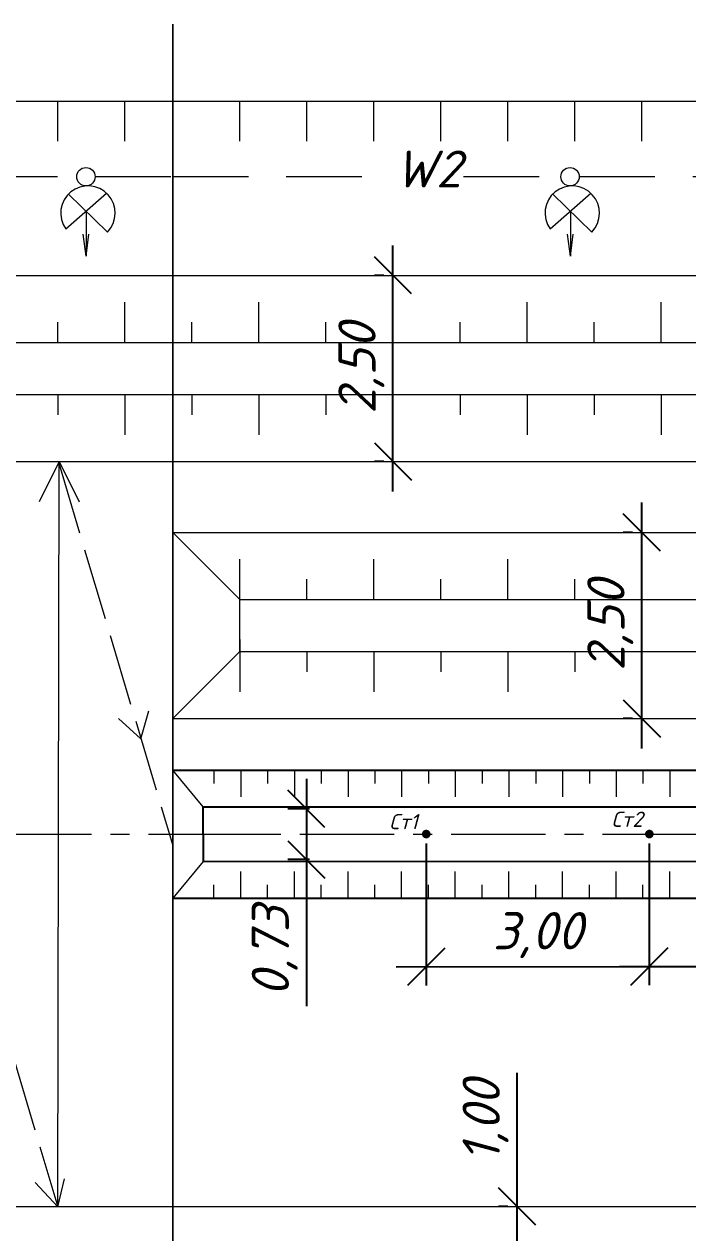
# Model space of a CAD drawing. Header units: millimetres. Extents: x 27137 to 30937, y -4667 to -569.
# Drawn here: x 29931.7 to 29976.2, y -3975.4 to -3894.3 of the extents above; entities that cross this region are included whole.
import ezdxf

# ---------------------------------------------------------------- set-up
doc = ezdxf.new("R2010")
doc.units = ezdxf.units.MM
doc.header["$LTSCALE"] = 0.4
for name, pattern in [('ACAD_ISO02W100', [15, 12, -3]), ('осевая', [50.8, 31.75, -6.35, 6.35, -6.35]), ('штриховаяX2', [38.1, 25.4, -12.7])]:
    doc.linetypes.add(name, pattern=pattern)
doc.styles.add('Isocpeur', font='isocpeui.ttf', dxfattribs={"height": 2.5})
doc.styles.get("Standard").update_dxf_attribs({"font": 'isocpeui.ttf', "height": 2.5})
doc.dimstyles.new('06', dxfattribs={"dimtxt": 2.5, "dimasz": 2.5, "dimexe": 1.25, "dimexo": 0.625, "dimtad": 1, "dimdec": 0, "dimlfac": 200, "dimtxsty": 'Standard', "dimblk": 'OBLIQUE', "dimcen": 2.5, "dimdle": 2, "dimadec": 0, "dimazin": 0, "dimtfac": 1, "dimtdec": 0, "dimtmove": 0, "dimatfit": 3, "dimldrblk": 'OBLIQUE', "dimfxl": 1, "dimarcsym": 0})

# ---------------------------------------------------------------- blocks, each defined once
blk = doc.blocks.new('_Oblique')
at = {"color": 0, "linetype": 'ByBlock', "lineweight": -2}
blk.add_line((-0.5, -0.5), (0.5, 0.5), dxfattribs=at)
blk = doc.blocks.new('*D278')
at = {"color": 0, "lineweight": -2, "transparency": 16777216}
for p, q in [((29956.428, -3925.683), (29956.428, -3909.183)), ((29955.803, -3911.183), (29955.178, -3911.183)), ((29955.803, -3923.683), (29955.178, -3923.683))]:
    blk.add_line(p, q, dxfattribs=at)
at = {"layer": 'Defpoints', "color": 0, "transparency": 16777216}
for p in [(29956.428, -3911.183), (29956.428, -3911.183), (29956.428, -3923.683)]:
    blk.add_point(p, dxfattribs=at)
at = {"color": 0, "lineweight": -2, "transparency": 16777216, "xscale": 2.5, "yscale": 2.5, "zscale": 2.5}
for p, rotation in [((29956.428, -3911.183), 90), ((29956.428, -3923.683), 270)]:
    blk.add_blockref('_Oblique', p, dxfattribs=dict(at, rotation=rotation))
at = {"color": 0, "lineweight": 15, "transparency": 16777216, "insert": (29954.303, -3917.433), "char_height": 2.5, "attachment_point": 5, "rotation": 90, "style": 'Isocpeur'}
blk.add_mtext('2,50', dxfattribs=at)
blk = doc.blocks.new('*D285')
at = {"color": 0, "lineweight": -2, "transparency": 16777216}
for p, q in [((29973.141, -3942.933), (29973.141, -3926.433)), ((29972.516, -3928.433), (29971.891, -3928.433)), ((29972.516, -3940.933), (29971.891, -3940.933))]:
    blk.add_line(p, q, dxfattribs=at)
at = {"layer": 'Defpoints', "color": 0, "transparency": 16777216}
for p in [(29973.141, -3928.433), (29973.141, -3928.433), (29973.141, -3940.933)]:
    blk.add_point(p, dxfattribs=at)
at = {"color": 0, "lineweight": -2, "transparency": 16777216, "xscale": 2.5, "yscale": 2.5, "zscale": 2.5}
for p, rotation in [((29973.141, -3928.433), 90), ((29973.141, -3940.933), 270)]:
    blk.add_blockref('_Oblique', p, dxfattribs=dict(at, rotation=rotation))
at = {"color": 0, "lineweight": 15, "transparency": 16777216, "insert": (29971.016, -3934.683), "char_height": 2.5, "attachment_point": 5, "rotation": 90, "style": 'Isocpeur'}
blk.add_mtext('2,50', dxfattribs=at)
blk = doc.blocks.new('*D347')
at = {"color": 0, "lineweight": -2, "transparency": 16777216}
for p, q in [((29958.645, -3949.319), (29958.652, -3958.839)), ((29973.631, -3949.308), (29973.638, -3958.828)), ((29956.651, -3957.591), (29975.637, -3957.577))]:
    blk.add_line(p, q, dxfattribs=at)
at = {"layer": 'Defpoints', "color": 0, "transparency": 16777216}
for p in [(29958.644, -3948.694), (29973.63, -3948.683), (29973.637, -3957.578)]:
    blk.add_point(p, dxfattribs=at)
at = {"color": 0, "lineweight": -2, "transparency": 16777216, "xscale": 2.5, "yscale": 2.5, "zscale": 2.5}
for p, rotation in [((29958.651, -3957.589), 180.0424897581809), ((29973.637, -3957.578), 0.04248975818089688)]:
    blk.add_blockref('_Oblique', p, dxfattribs=dict(at, rotation=rotation))
at = {"color": 0, "lineweight": 15, "transparency": 16777216, "insert": (29966.141, -3953.375), "char_height": 2.5, "attachment_point": 5, "rotation": 0.04249, "style": 'Isocpeur'}
blk.add_mtext('\\P3,00', dxfattribs=at)
blk = doc.blocks.new('*D342')
at = {"color": 0, "lineweight": -2, "transparency": 16777216}
for p, q in [((29973.631, -3949.308), (29973.638, -3958.828)), ((29988.617, -3949.297), (29988.624, -3958.817)), ((29971.637, -3957.58), (29990.623, -3957.566))]:
    blk.add_line(p, q, dxfattribs=at)
at = {"layer": 'Defpoints', "color": 0, "transparency": 16777216}
for p in [(29973.63, -3948.683), (29988.616, -3948.672), (29988.623, -3957.567)]:
    blk.add_point(p, dxfattribs=at)
at = {"color": 0, "lineweight": -2, "transparency": 16777216, "xscale": 2.5, "yscale": 2.5, "zscale": 2.5}
for p, rotation in [((29973.637, -3957.578), 180.0424897581809), ((29988.623, -3957.567), 0.04248975818089688)]:
    blk.add_blockref('_Oblique', p, dxfattribs=dict(at, rotation=rotation))
at = {"color": 0, "lineweight": 15, "transparency": 16777216, "insert": (29981.127, -3953.364), "char_height": 2.5, "attachment_point": 5, "rotation": 0.04249, "style": 'Isocpeur'}
blk.add_mtext('\\P3,00', dxfattribs=at)
blk = doc.blocks.new('*D345')
at = {"color": 0, "lineweight": -2, "transparency": 16777216}
for p, q in [((29964.768, -3973.683), (29964.768, -3964.698)), ((29964.143, -3973.683), (29963.518, -3973.683)), ((29964.768, -3980.683), (29964.768, -3973.683)), ((29964.143, -3978.683), (29963.518, -3978.683))]:
    blk.add_line(p, q, dxfattribs=at)
at = {"layer": 'Defpoints', "color": 0, "transparency": 16777216}
for p in [(29964.768, -3973.683), (29964.768, -3973.683), (29964.768, -3978.683)]:
    blk.add_point(p, dxfattribs=at)
at = {"color": 0, "lineweight": -2, "transparency": 16777216, "xscale": 2.5, "yscale": 2.5, "zscale": 2.5}
for p, rotation in [((29964.768, -3973.683), 90), ((29964.768, -3978.683), 270)]:
    blk.add_blockref('_Oblique', p, dxfattribs=dict(at, rotation=rotation))
at = {"color": 0, "lineweight": 15, "transparency": 16777216, "insert": (29962.643, -3967.94), "char_height": 2.5, "attachment_point": 5, "rotation": 90, "style": 'Isocpeur'}
blk.add_mtext('1,00', dxfattribs=at)
blk = doc.blocks.new('*D346')
at = {"color": 0, "lineweight": -2, "transparency": 16777216}
for p, q in [((29950.611, -3944.983), (29950.611, -3950.383)), ((29950.82, -3946.983), (29949.361, -3946.983)), ((29950.82, -3950.383), (29949.361, -3950.383)), ((29950.611, -3950.383), (29950.611, -3960.235))]:
    blk.add_line(p, q, dxfattribs=at)
at = {"layer": 'Defpoints', "color": 0, "transparency": 16777216}
for p in [(29951.445, -3946.983), (29950.611, -3950.383), (29951.445, -3950.383)]:
    blk.add_point(p, dxfattribs=at)
at = {"color": 0, "lineweight": -2, "transparency": 16777216, "xscale": 2.5, "yscale": 2.5, "zscale": 2.5}
for p, rotation in [((29950.611, -3946.983), 90), ((29950.611, -3950.383), 270)]:
    blk.add_blockref('_Oblique', p, dxfattribs=dict(at, rotation=rotation))
at = {"color": 0, "lineweight": 15, "transparency": 16777216, "insert": (29948.486, -3956.559), "char_height": 2.5, "attachment_point": 5, "rotation": 90, "style": 'Isocpeur'}
blk.add_mtext('0,73', dxfattribs=at)

msp = doc.modelspace()

# ---------------------------------------------------------------- hatches: boundary and pattern name
at = {"lineweight": 15}
h = msp.add_hatch(color=256, dxfattribs=at)
h.dxf.hatch_style = 1
h.paths.add_polyline_path([(29958.9524, -3948.6827), (29958.6607, -3948.6827), (29958.3691, -3948.6827, 1)])
h.paths.add_polyline_path([(29958.6607, -3948.391, 0.4142136), (29958.3691, -3948.6827), (29958.6607, -3948.6827)])
h = msp.add_hatch(color=256, dxfattribs=at)
h.dxf.hatch_style = 1
h.paths.add_polyline_path([(29958.6607, -3948.391), (29958.6607, -3948.6827), (29958.9524, -3948.6827, 0.4142136)])
h = msp.add_hatch(color=256, dxfattribs=at)
h.dxf.hatch_style = 1
h.paths.add_polyline_path([(29973.9323, -3948.6827), (29973.6406, -3948.6827), (29973.349, -3948.6827, 1)])
h.paths.add_polyline_path([(29973.6406, -3948.391, 0.4142136), (29973.349, -3948.6827), (29973.6406, -3948.6827)])
h = msp.add_hatch(color=256, dxfattribs=at)
h.dxf.hatch_style = 1
h.paths.add_polyline_path([(29973.6406, -3948.391), (29973.6406, -3948.6827), (29973.9323, -3948.6827, 0.4142136)])

# ---------------------------------------------------------------- linework, layer by layer
for p, q in [((29941.6409, -3897.0236), (29941.6409, -3894.3236)), ((29941.6409, -3897.0236), (29941.6409, -3894.3236)), ((29807.928, -3899.4868), (30342.7796, -3899.4868)), ((29933.928, -3902.1868), (29933.928, -3899.4868)), ((29933.928, -3902.1868), (29933.928, -3899.4868)), ((29938.428, -3902.1868), (29938.428, -3899.4868)), ((29941.6409, -3984.292), (29941.6409, -3898.8379)), ((29941.6409, -3984.292), (29941.6409, -3898.8379)), ((29941.6409, -3984.292), (29941.6409, -3898.8379)), ((29941.6409, -3984.292), (29941.6409, -3898.8379)), ((29946.1409, -3902.1868), (29946.1409, -3899.4868)), ((29950.6409, -3902.1868), (29950.6409, -3899.4868)), ((29955.1409, -3902.1868), (29955.1409, -3899.4868)), ((29959.6409, -3902.1868), (29959.6409, -3899.4868)), ((29964.1409, -3902.1868), (29964.1409, -3899.4868)), ((29968.6409, -3902.1868), (29968.6409, -3899.4868)), ((29973.1409, -3902.1868), (29973.1409, -3899.4868)), ((29938.428, -3915.6827), (29938.428, -3912.9827)), ((29938.428, -3915.6827), (29938.428, -3912.9827)), ((29947.428, -3915.6827), (29947.428, -3912.9827)), ((29947.428, -3915.6827), (29947.428, -3912.9827)), ((29947.428, -3915.6827), (29947.428, -3912.9827)), ((29956.428, -3915.6827), (29956.428, -3912.9827)), ((29956.428, -3915.6827), (29956.428, -3912.9827)), ((29965.428, -3915.6827), (29965.428, -3912.9827)), ((29965.428, -3915.6827), (29965.428, -3912.9827)), ((29965.428, -3915.6827), (29965.428, -3912.9827)), ((29974.428, -3915.6827), (29974.428, -3912.9827)), ((29974.428, -3915.6827), (29974.428, -3912.9827)), ((29933.928, -3915.6827), (29933.928, -3914.3327)), ((29942.928, -3915.6827), (29942.928, -3914.3327)), ((29951.928, -3915.6827), (29951.928, -3914.3327)), ((29960.928, -3915.6827), (29960.928, -3914.3327)), ((29969.928, -3915.6827), (29969.928, -3914.3327)), ((29933.928, -3919.1827), (29933.928, -3920.5327)), ((29938.428, -3919.1827), (29938.428, -3921.8827)), ((29938.428, -3919.1827), (29938.428, -3921.8827)), ((29938.428, -3919.1827), (29938.428, -3921.8827)), ((29938.428, -3919.1827), (29938.428, -3921.8827)), ((29942.928, -3919.1827), (29942.928, -3920.5327)), ((29947.428, -3919.1827), (29947.428, -3921.8827)), ((29947.428, -3919.1827), (29947.428, -3921.8827)), ((29947.428, -3919.1827), (29947.428, -3921.8827)), ((29951.928, -3919.1827), (29951.928, -3920.5327)), ((29956.428, -3919.1827), (29956.428, -3921.8827)), ((29956.428, -3919.1827), (29956.428, -3921.8827)), ((29956.428, -3919.1827), (29956.428, -3921.8827)), ((29956.428, -3919.1827), (29956.428, -3921.8827)), ((29960.928, -3919.1827), (29960.928, -3920.5327)), ((29965.428, -3919.1827), (29965.428, -3921.8827)), ((29965.428, -3919.1827), (29965.428, -3921.8827)), ((29965.428, -3919.1827), (29965.428, -3921.8827)), ((29969.928, -3919.1827), (29969.928, -3920.5327)), ((29974.428, -3919.1827), (29974.428, -3921.8827)), ((29974.428, -3919.1827), (29974.428, -3921.8827)), ((29974.428, -3919.1827), (29974.428, -3921.8827)), ((29974.428, -3919.1827), (29974.428, -3921.8827)), ((29934.0127, -3923.6827), (29932.6627, -3926.3827)), ((29934.0127, -3923.6827), (29935.3627, -3926.3827)), ((29941.6409, -3928.4327), (29946.1409, -3932.9327)), ((29946.1409, -3932.9327), (29946.1409, -3930.2327)), ((29946.1409, -3932.9327), (29946.1409, -3930.2327)), ((29946.1409, -3932.9327), (29946.1409, -3930.2327)), ((29946.1409, -3932.9327), (29946.1409, -3930.2327)), ((29955.1409, -3932.9327), (29955.1409, -3930.2327)), ((29955.1409, -3932.9327), (29955.1409, -3930.2327)), ((29964.1409, -3932.9327), (29964.1409, -3930.2327)), ((29964.1409, -3932.9327), (29964.1409, -3930.2327)), ((29964.1409, -3932.9327), (29964.1409, -3930.2327)), ((29973.1409, -3932.9327), (29973.1409, -3930.2327)), ((29973.1409, -3932.9327), (29973.1409, -3930.2327)), ((29973.1409, -3932.9327), (29973.1409, -3930.2327)), ((29973.1409, -3932.9327), (29973.1409, -3930.2327)), ((29973.1409, -3932.9327), (29973.1409, -3930.2327)), ((29950.6409, -3932.9327), (29950.6409, -3931.5827)), ((29959.6409, -3932.9327), (29959.6409, -3931.5827)), ((29968.6409, -3932.9327), (29968.6409, -3931.5827)), ((29946.1409, -3935.6327), (29946.1409, -3938.3327)), ((29946.1409, -3936.4327), (29941.6409, -3940.9327)), ((29946.1409, -3936.4327), (29946.1409, -3939.1327)), ((29946.1409, -3936.4327), (29946.1409, -3939.1327)), ((29946.1409, -3936.4327), (29946.1409, -3939.1327)), ((29946.1409, -3936.4327), (29946.1409, -3939.1327)), ((29950.6409, -3936.4327), (29950.6409, -3937.7827)), ((29955.1409, -3936.4327), (29955.1409, -3939.1327)), ((29955.1409, -3936.4327), (29955.1409, -3939.1327)), ((29959.6409, -3936.4327), (29959.6409, -3937.7827)), ((29964.1409, -3936.4327), (29964.1409, -3939.1327)), ((29964.1409, -3936.4327), (29964.1409, -3939.1327)), ((29964.1409, -3936.4327), (29964.1409, -3939.1327)), ((29968.6409, -3936.4327), (29968.6409, -3937.7827)), ((29973.1409, -3936.4327), (29973.1409, -3939.1327)), ((29973.1409, -3936.4327), (29973.1409, -3939.1327)), ((29973.1409, -3936.4327), (29973.1409, -3939.1327)), ((29973.1409, -3936.4327), (29973.1409, -3939.1327)), ((29973.1409, -3936.4327), (29973.1409, -3939.1327)), ((29939.5088, -3942.2952), (29940.025, -3940.4161)), ((29944.4106, -3944.3827), (29944.4106, -3945.2827)), ((29946.2106, -3944.3827), (29946.2106, -3946.1827)), ((29948.0106, -3944.3827), (29948.0106, -3945.2827)), ((29948.0106, -3944.3827), (29948.0106, -3945.2827)), ((29949.8106, -3944.3827), (29949.8106, -3946.1827)), ((29949.8106, -3944.3827), (29949.8106, -3946.1827)), ((29949.8106, -3944.3827), (29949.8106, -3946.1827)), ((29951.6106, -3944.3827), (29951.6106, -3945.2827)), ((29951.6106, -3944.3827), (29951.6106, -3945.2827)), ((29953.4106, -3944.3827), (29953.4106, -3946.1827)), ((29953.4106, -3944.3827), (29953.4106, -3946.1827)), ((29953.4106, -3944.3827), (29953.4106, -3946.1827)), ((29955.2106, -3944.3827), (29955.2106, -3945.2827)), ((29955.2106, -3944.3827), (29955.2106, -3945.2827)), ((29957.0106, -3944.3827), (29957.0106, -3946.1827)), ((29957.0106, -3944.3827), (29957.0106, -3946.1827)), ((29957.0106, -3944.3827), (29957.0106, -3946.1827)), ((29958.8106, -3944.3827), (29958.8106, -3945.2827)), ((29958.8106, -3944.3827), (29958.8106, -3945.2827)), ((29960.6106, -3944.3827), (29960.6106, -3946.1827)), ((29960.6106, -3944.3827), (29960.6106, -3946.1827)), ((29960.6106, -3944.3827), (29960.6106, -3946.1827)), ((29962.4106, -3944.3827), (29962.4106, -3945.2827)), ((29962.4106, -3944.3827), (29962.4106, -3945.2827)), ((29964.2106, -3944.3827), (29964.2106, -3946.1827)), ((29964.2106, -3944.3827), (29964.2106, -3946.1827)), ((29964.2106, -3944.3827), (29964.2106, -3946.1827)), ((29966.0106, -3944.3827), (29966.0106, -3945.2827)), ((29966.0106, -3944.3827), (29966.0106, -3945.2827)), ((29967.8106, -3944.3827), (29967.8106, -3946.1827)), ((29967.8106, -3944.3827), (29967.8106, -3946.1827)), ((29967.8106, -3944.3827), (29967.8106, -3946.1827)), ((29969.6106, -3944.3827), (29969.6106, -3945.2827)), ((29969.6106, -3944.3827), (29969.6106, -3945.2827)), ((29971.4106, -3944.3827), (29971.4106, -3946.1827)), ((29971.4106, -3944.3827), (29971.4106, -3946.1827)), ((29971.4106, -3944.3827), (29971.4106, -3946.1827)), ((29973.2106, -3944.3827), (29973.2106, -3945.2827)), ((29973.2106, -3944.3827), (29973.2106, -3945.2827)), ((29975.0106, -3944.3827), (29975.0106, -3946.1827)), ((29975.0106, -3944.3827), (29975.0106, -3946.1827)), ((29975.0106, -3944.3827), (29975.0106, -3946.1827)), ((29946.2106, -3952.9827), (29946.2106, -3951.1827)), ((29949.8106, -3952.9827), (29949.8106, -3951.1827)), ((29949.8106, -3952.9827), (29949.8106, -3951.1827)), ((29949.8106, -3952.9827), (29949.8106, -3951.1827)), ((29953.4106, -3952.9827), (29953.4106, -3951.1827)), ((29953.4106, -3952.9827), (29953.4106, -3951.1827)), ((29953.4106, -3952.9827), (29953.4106, -3951.1827)), ((29957.0106, -3952.9827), (29957.0106, -3951.1827)), ((29957.0106, -3952.9827), (29957.0106, -3951.1827)), ((29957.0106, -3952.9827), (29957.0106, -3951.1827)), ((29960.6106, -3952.9827), (29960.6106, -3951.1827)), ((29960.6106, -3952.9827), (29960.6106, -3951.1827)), ((29960.6106, -3952.9827), (29960.6106, -3951.1827)), ((29964.2106, -3952.9827), (29964.2106, -3951.1827)), ((29964.2106, -3952.9827), (29964.2106, -3951.1827)), ((29964.2106, -3952.9827), (29964.2106, -3951.1827)), ((29967.8106, -3952.9827), (29967.8106, -3951.1827)), ((29967.8106, -3952.9827), (29967.8106, -3951.1827)), ((29967.8106, -3952.9827), (29967.8106, -3951.1827)), ((29971.4106, -3952.9827), (29971.4106, -3951.1827)), ((29971.4106, -3952.9827), (29971.4106, -3951.1827)), ((29971.4106, -3952.9827), (29971.4106, -3951.1827)), ((29975.0106, -3952.9827), (29975.0106, -3951.1827)), ((29975.0106, -3952.9827), (29975.0106, -3951.1827)), ((29975.0106, -3952.9827), (29975.0106, -3951.1827)), ((29944.4106, -3952.9827), (29944.4106, -3952.0827)), ((29948.0106, -3952.9827), (29948.0106, -3952.0827)), ((29948.0106, -3952.9827), (29948.0106, -3952.0827)), ((29951.6106, -3952.9827), (29951.6106, -3952.0827)), ((29951.6106, -3952.9827), (29951.6106, -3952.0827)), ((29955.2106, -3952.9827), (29955.2106, -3952.0827)), ((29955.2106, -3952.9827), (29955.2106, -3952.0827)), ((29958.8106, -3952.9827), (29958.8106, -3952.0827)), ((29958.8106, -3952.9827), (29958.8106, -3952.0827)), ((29962.4106, -3952.9827), (29962.4106, -3952.0827)), ((29962.4106, -3952.9827), (29962.4106, -3952.0827)), ((29966.0106, -3952.9827), (29966.0106, -3952.0827)), ((29966.0106, -3952.9827), (29966.0106, -3952.0827)), ((29969.6106, -3952.9827), (29969.6106, -3952.0827)), ((29969.6106, -3952.9827), (29969.6106, -3952.0827)), ((29973.2106, -3952.9827), (29973.2106, -3952.0827)), ((29973.2106, -3952.9827), (29973.2106, -3952.0827)), ((29933.928, -3973.7081), (29934.3687, -3971.829)), ((29941.6409, -3973.5604), (29941.6409, -3984.292))]:
    msp.add_line(p, q, dxfattribs=at)
at = {"lineweight": 15, "ltscale": 0.5}
for p, q in [((29941.6409, -3894.3236), (29941.6409, -3999.4106)), ((29941.6409, -3899.4052), (29941.6409, -3894.4052)), ((29934.4668, -3908.0695), (29937.201, -3905.6708)), ((29937.2583, -3908.2771), (29934.641, -3905.7271)), ((29966.9782, -3908.0695), (29969.7123, -3905.6708)), ((29969.7696, -3908.2771), (29967.1524, -3905.7271)), ((29935.8236, -3906.8793), (29935.8236, -3909.8903)), ((29968.3349, -3906.8792), (29968.3349, -3909.8903)), ((29935.8236, -3909.8903), (29935.6294, -3908.4203)), ((29968.3349, -3909.8903), (29968.1407, -3908.4203)), ((29935.8236, -3909.8903), (29936.015, -3908.424)), ((29968.3349, -3909.8903), (29968.5263, -3908.424)), ((29839.3333, -3911.1827), (30209.0667, -3911.1827)), ((29812.428, -3915.6827), (30209.0667, -3915.6827)), ((29812.428, -3919.1827), (30209.0667, -3919.1827)), ((29807.928, -3923.6827), (29958.2825, -3923.6827)), ((29933.928, -3973.6827), (29934.0127, -3923.6827)), ((29941.6409, -3923.6827), (29941.6409, -3928.4327)), ((29958.2825, -3923.6827), (30209.0667, -3923.6827)), ((29941.6409, -3928.4327), (29954.184, -3928.4327)), ((29941.6409, -3940.9327), (29941.6409, -3928.4327)), ((29941.6409, -3928.4327), (29973.0462, -3928.4327)), ((29973.0462, -3928.4327), (29995.6409, -3928.4327)), ((29946.1409, -3936.4327), (29946.1409, -3932.9327)), ((29946.1409, -3932.9327), (29991.1409, -3932.9327)), ((29946.1409, -3936.4327), (29991.1409, -3936.4327)), ((29941.6409, -3940.9327), (29949.2256, -3940.9327)), ((29941.6409, -3940.9327), (29995.6409, -3940.9327)), ((29943.674, -3946.8527), (29941.6409, -3944.3827)), ((29941.6409, -3946.9827), (29941.6409, -3944.7127)), ((29941.6409, -3948.6827), (29941.6409, -3946.9827)), ((29943.674, -3946.9827), (29943.674, -3950.3827)), ((29941.6409, -3948.6827), (29941.6409, -3950.3827)), ((29943.674, -3948.6827), (29945.174, -3948.6827)), ((29943.674, -3948.6827), (29948.674, -3948.6827)), ((29941.6409, -3950.3827), (29941.6409, -3952.6527)), ((29943.674, -3950.5127), (29941.6409, -3952.9827)), ((29807.928, -3973.6827), (30342.7796, -3973.6827))]:
    msp.add_line(p, q, dxfattribs=at)
at = {"linetype": 'штриховаяX2', "lineweight": 15, "ltscale": 0.5}
for p, q in [((29905.9657, -3904.5546), (29935.1925, -3904.5546)), ((29936.4257, -3904.5546), (29941.6409, -3904.5546)), ((29941.6409, -3904.5546), (29955.1634, -3904.5546)), ((29961.1655, -3904.5546), (29967.6989, -3904.5546)), ((29968.9321, -3904.5546), (30018.2696, -3904.5546))]:
    msp.add_line(p, q, dxfattribs=at)
at = {"linetype": 'ACAD_ISO02W100', "lineweight": 15}
for p, q in [((29919.0127, -3923.6827), (29933.928, -3973.7081)), ((29934.0124, -3923.8606), (29941.6409, -3949.4464)), ((29939.5088, -3942.2952), (29937.9936, -3940.9178)), ((29933.928, -3973.7081), (29932.4128, -3972.0686))]:
    msp.add_line(p, q, dxfattribs=at)
at = {"ltscale": 0.5}
for p, q in [((29941.6409, -3944.3827), (29995.8438, -3944.3827)), ((29943.674, -3946.8527), (29993.773, -3946.8477)), ((29943.674, -3948.6827), (29943.674, -3946.8527)), ((29943.674, -3948.6827), (29943.674, -3946.8527)), ((29943.674, -3948.6827), (29943.674, -3950.5127)), ((29943.674, -3950.5127), (29993.7613, -3950.5035)), ((29941.6409, -3952.9827), (29996.3596, -3952.9827))]:
    msp.add_line(p, q, dxfattribs=at)
at = {"linetype": 'осевая', "lineweight": 15, "ltscale": 0.5}
msp.add_line((29807.928, -3948.6827), (30209.0667, -3948.6827), dxfattribs=at)
at = {"lineweight": 15, "ltscale": 0.5}
for centre in [(29935.8091, -3904.5638), (29968.3155, -3904.5638)]:
    msp.add_circle(centre, 0.6167, dxfattribs=at)
for centre in [(29935.9497, -3907.0021), (29968.461, -3907.0021)]:
    msp.add_arc(centre, 1.8271, 315.74633, 215.748105, dxfattribs=at)

# ---------------------------------------------------------------- texts
at = {"linetype": 'штриховаяX2', "lineweight": 15, "insert": (29956.5475, -3902.8017), "char_height": 2.48181, "attachment_point": 1, "style": 'Isocpeur'}
msp.add_mtext_dynamic_manual_height_columns('W2', width=3.719358, gutter_width=12.5, heights=[0], dxfattribs=at)
at = {"linetype": 'ACAD_ISO02W100', "lineweight": 15, "char_height": 1.02403, "attachment_point": 1, "style": 'Isocpeur'}
for s, insert in [('Ст1', (29956.1774, -3947.3317)), ('Ст2', (29971.0963, -3947.1761))]:
    msp.add_mtext_dynamic_manual_height_columns(s, width=8.608704, gutter_width=12.5, heights=[0], dxfattribs=dict(at, insert=insert))

# ---------------------------------------------------------------- dimensions: what is measured, and where the dimension line sits
at = {"lineweight": 15}
for p1, p2, distance, text, picture, middle in [((29956.428, -3923.6827), (29956.428, -3911.1827), 0, '2,50', '*D278', (29954.303, -3917.4327)), ((29973.1409, -3940.9327), (29973.1409, -3928.4327), 0, '2,50', '*D285', (29971.0159, -3934.6827)), ((29951.445, -3946.9827), (29951.445, -3950.3827), -0.8345, '0,73', '*D346', (29948.4855, -3956.5588)), ((29958.6444, -3948.6938), (29973.6302, -3948.6827), -8.8956, '\\P3,00', '*D347', (29966.1408, -3953.3755)), ((29973.6302, -3948.6827), (29988.6161, -3948.6716), -8.8956, '\\P3,00', '*D342', (29981.1266, -3953.3644)), ((29964.7677, -3978.6827), (29964.7677, -3973.6827), 0, '1,00', '*D345', (29962.6427, -3967.9403))]:
    dim = msp.add_aligned_dim(p1=p1, p2=p2, distance=distance, text=text, dimstyle='06', override={"dimtxsty": 'Isocpeur'}, dxfattribs=at)
    dim.commit()
    dim.dimension.update_dxf_attribs({"geometry": picture, "text_midpoint": middle})

doc.saveas('drawing.dxf')
